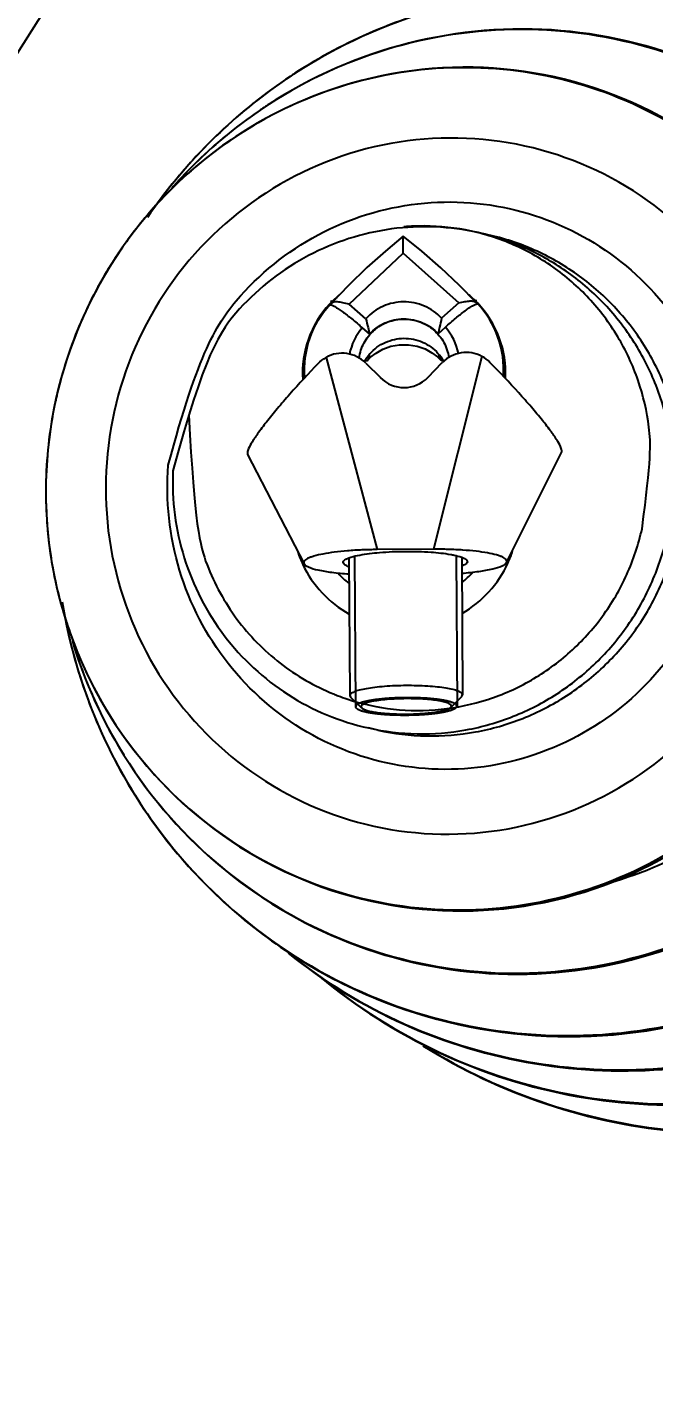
# Model space of a CAD drawing. Extents: x 4438 to 384502, y -178203 to -21188.
# Drawn here: x 381850.5 to 381881.8, y -176914.6 to -176846.3 of the extents above; entities that cross this region are included whole.
import ezdxf

# ---------------------------------------------------------------- set-up
doc = ezdxf.new("R2010")
doc.units = 0
doc.header["$LTSCALE"] = 8
doc.header["$MEASUREMENT"] = 0
doc.layers.get('0').update_dxf_attribs({"linetype": 'CONTINUOUS'})
doc.layers.get('DEFPOINTS').update_dxf_attribs({"linetype": 'CONTINUOUS'})
doc.layers.add('PL', color=5, linetype='CONTINUOUS')
doc.styles.add('DFT', font='simplex', dxfattribs={"width": 0.67, "bigfont": 'dft'})
doc.dimstyles.new('INTE$0', dxfattribs={"dimscale": 5, "dimtxt": 4, "dimasz": 3, "dimexe": 3, "dimexo": 0, "dimgap": 1, "dimtad": 1, "dimdec": 3, "dimdsep": 46, "dimtxsty": 'DFT', "dimcen": 0, "dimclrd": 3, "dimclre": 3, "dimclrt": 6, "dimadec": 0, "dimazin": 0, "dimtfac": 1, "dimtdec": 3, "dimtix": 1, "dimtmove": 1, "dimatfit": 0, "dimfxl": 1, "dimtolj": 1, "dimtzin": 0, "dimarcsym": 0})

# ---------------------------------------------------------------- blocks, each defined once
blk = doc.blocks.new('*D25')
at = {"color": 3, "lineweight": -2, "transparency": 16777216}
for p, q in [((381951.396, -176709.492), (381675.289, -176709.492)), ((381690.289, -176739.492), (381690.289, -177114.324)), ((381913.048, -177144.324), (381675.289, -177144.324))]:
    blk.add_line(p, q, dxfattribs=at)
at = {"color": 3, "transparency": 16777216}
for points in [[(381685.289, -176739.492), (381695.289, -176739.492), (381690.289, -176709.492)], [(381685.289, -177114.324), (381695.289, -177114.324), (381690.289, -177144.324)]]:
    blk.add_solid(points, dxfattribs=at)
at = {"layer": 'DEFPOINTS', "color": 0, "transparency": 16777216}
for p in [(381951.396, -176709.492), (381690.289, -177144.324), (381913.048, -177144.324)]:
    blk.add_point(p, dxfattribs=at)
at = {"color": 6, "transparency": 16777216, "insert": (381655.289, -176926.908), "char_height": 45, "attachment_point": 5, "rotation": 90, "style": 'DFT'}
blk.add_mtext('\\A1;895', dxfattribs=at)

msp = doc.modelspace()

# ---------------------------------------------------------------- linework, layer by layer
at = {"layer": 'PL', "color": 7, "ltscale": 0.5}
for p, q in [((381869.336, -176857.578), (381869.331, -176856.736)), ((381873.553, -176856.657), (381873.081, -176856.552)), ((381866.63, -176860.128), (381869.336, -176857.578)), ((381869.336, -176857.578), (381872.107, -176860.065)), ((381866.594, -176859.195), (381865.721, -176860.106)), ((381865.721, -176860.106), (381865.686, -176860.158)), ((381867.468, -176860.859), (381866.63, -176860.128)), ((381872.107, -176860.065), (381871.246, -176860.835)), ((381872.981, -176860.053), (381873.021, -176860.111)), ((381867.284, -176861.314), (381867.642, -176861.631)), ((381871.083, -176861.609), (381871.437, -176861.288)), ((381865.474, -176862.793), (381868.021, -176872.407)), ((381867.482, -176862.984), (381867.435, -176862.944)), ((381867.529, -176862.962), (381867.482, -176862.984)), ((381873.265, -176862.743), (381870.841, -176872.389)), ((381871.213, -176862.938), (381871.26, -176862.96)), ((381871.306, -176862.919), (381871.26, -176862.96)), ((381867.459, -176863.079), (381868.187, -176863.807)), ((381870.565, -176863.792), (381871.284, -176863.054)), ((381861.551, -176867.649), (381864.373, -176873.113)), ((381874.497, -176873.048), (381877.249, -176867.549)), ((381870.841, -176872.389), (381868.021, -176872.407)), ((381866.613, -176872.824), (381866.657, -176879.712)), ((381866.895, -176872.739), (381866.943, -176880.266)), ((381871.971, -176872.706), (381872.019, -176880.234)), ((381872.253, -176872.788), (381872.297, -176879.676)), ((381852.797, -176876.991), (381852.809, -176877.032)), ((381866.657, -176879.712), (381866.701, -176879.796)), ((381867.26, -176880.331), (381866.701, -176879.796)), ((381871.703, -176880.303), (381872.255, -176879.76)), ((381872.255, -176879.76), (381872.297, -176879.676)), ((381868.059, -176881.436), (381867.588, -176881.331))]:
    msp.add_line(p, q, dxfattribs=at)
for points in [[(381869.331, -176856.736), (381868.446, -176857.474), (381867.517, -176858.304), (381866.594, -176859.195)], [(381872.981, -176860.053), (381872.127, -176859.185), (381871.206, -176858.316), (381870.257, -176857.488), (381869.331, -176856.736)], [(381867.529, -176862.962), (381867.701, -176862.79), (381867.976, -176862.576), (381868.319, -176862.384), (381868.716, -176862.24), (381869.148, -176862.162), (381869.591, -176862.16), (381870.023, -176862.233), (381870.422, -176862.373), (381870.766, -176862.562), (381871.042, -176862.772), (381871.213, -176862.938)]]:
    msp.add_lwpolyline(points, dxfattribs=at)
for centre, radius, start, end in [((381969.987, -176922.761), 158.631, 126.28314, 217.56439), ((381969.987, -176922.761), 149.818, 126.18886, 242.37902), ((381970.087, -176922.89), 141.721, 125.11937, 175.36039), ((381878.025, -176870.342), 25.928, 122.91859, 124.39085), ((381878.151, -176870.517), 26.143, 124.40325, 134.11923), ((381875.468, -176869.937), 23.606, 124.39003, 134.11718), ((381875.354, -176869.779), 23.412, 122.91783, 124.37757), ((381872.572, -176869.288), 21.031, 120.69814, 131.87442), ((381872.458, -176869.111), 20.822, 119.91932, 120.67832), ((381878.214, -176870.576), 26.229, 134.12801, 138.63832), ((381878.316, -176870.666), 26.366, 138.63865, 145.27549), ((381875.52, -176869.985), 23.677, 134.12544, 138.32223), ((381872.623, -176869.338), 21.103, 131.88569, 136.51136), ((381875.579, -176870.039), 23.757, 138.32014, 138.62845), ((381872.715, -176869.426), 21.231, 136.51228, 143.78387), ((381870.341, -176867.446), 11.225, 93.66888, 95.00818), ((381870.341, -176867.447), 11.226, 91.33393, 93.66823), ((381870.416, -176868.573), 12.313, 75.25875, 77.4995), ((381872.768, -176869.46), 21.293, 143.79516, 150.80901), ((381872.786, -176869.47), 21.314, 150.80797, 155.66208), ((381869.375, -176863.579), 5.076, 137.15106, 183.64999), ((381869.379, -176863.583), 5.082, 136.44674, 137.15097), ((381869.315, -176863.451), 4.927, 137.05619, 137.78464), ((381869.414, -176871.101), 11.69, 108.09371, 108.57605), ((381869.376, -176863.581), 5.079, 129.8884, 136.44539), ((381869.326, -176863.462), 4.942, 132.06982, 137.05264), ((381869.373, -176863.581), 5.078, 44.35279, 50.51965), ((381869.422, -176863.461), 4.943, 44.67734, 48.05083), ((381869.431, -176871.101), 11.69, 72.17446, 72.62779), ((381869.432, -176863.451), 4.928, 43.74597, 44.67576), ((381869.433, -176863.45), 4.927, 42.93463, 43.74597), ((381869.371, -176863.583), 5.082, 43.5676, 44.35177), ((381869.375, -176863.579), 5.076, 357.07832, 43.56762), ((381872.912, -176869.52), 21.449, 155.67883, 166.88849), ((381869.314, -176863.103), 2.706, 138.61243, 170.08308), ((381869.43, -176863.102), 2.706, 10.64734, 42.11538), ((381869.347, -176864.079), 2.23, 138.86532, 151.66268), ((381869.408, -176864.079), 2.23, 29.06754, 41.86486), ((381872.73, -176869.473), 21.261, 167.50011, 168.12799), ((381872.729, -176869.473), 21.26, 166.90091, 167.4999), ((381872.915, -176869.507), 21.449, 168.14022, 179.32053), ((381872.782, -176869.499), 21.316, 179.33746, 184.41986), ((381872.756, -176869.501), 21.29, 184.41877, 191.20253), ((381869.552, -176870.793), 5.51, 335.47817, 342.16745), ((381869.289, -176870.794), 5.51, 198.56274, 205.25201), ((381869.356, -176870.754), 5.588, 205.32848, 240.81188), ((381869.484, -176870.753), 5.588, 299.9183, 335.4017), ((381872.698, -176869.509), 21.232, 191.21378, 199.02128), ((381869.381, -176870.553), 4.491, 222.5514, 231.92279), ((381869.457, -176870.553), 4.491, 308.80739, 318.17878), ((381878.298, -176870.752), 26.367, 189.72287, 196.78813), ((381872.565, -176869.554), 21.091, 199.02389, 203.10943), ((381875.472, -176870.188), 23.674, 196.80318, 200.87018), ((381878.155, -176870.794), 26.218, 196.78957, 200.86859), ((381875.403, -176870.211), 23.602, 200.87899, 211.7938), ((381870.072, -176869.229), 11.225, 247.85691, 249.19619), ((381870.073, -176869.228), 11.226, 249.19684, 251.53116), ((381878.079, -176870.819), 26.138, 200.87741, 211.76338), ((381875.21, -176870.321), 23.379, 211.81314, 212.07517), ((381877.866, -176870.941), 25.893, 211.78254, 212.07518), ((381970.087, -176922.89), 141.721, 175.36039, 214.6502)]:
    msp.add_arc(centre, radius, start, end, dxfattribs=at)
for centre, start_param, end_param in [((381866.277, -176864.32), -0.779568, 0.488239), ((381872.481, -176864.281), -0.488239, 0.779568), ((381869.368, -176862.565), 2.362024, 3.921161)]:
    msp.add_ellipse(centre, major_axis=(-0.011, 1.735), ratio=0.975113, start_param=start_param, end_param=end_param, dxfattribs=at)
for points, knots in [([(381910.46, -176877.837), (381910.982, -176875.483), (381911.434, -176870.626), (381910.275, -176863.425), (381907.357, -176856.755), (381902.864, -176851.054), (381897.084, -176846.692), (381890.39, -176843.956), (381883.225, -176843.024), (381878.436, -176843.648), (381876.13, -176844.257)], [0, 0, 0, 0, 0.125926, 0.251647, 0.377035, 0.502024, 0.626659, 0.751072, 0.875453, 1, 1, 1, 1]), ([(381910.326, -176877.808), (381910.847, -176875.458), (381911.299, -176870.61), (381910.147, -176863.426), (381907.245, -176856.771), (381902.773, -176851.082), (381897.021, -176846.726), (381890.359, -176843.989), (381883.225, -176843.048), (381878.454, -176843.661), (381876.156, -176844.262)], [0, 0, 0, 0, 0.126092, 0.251944, 0.377405, 0.502395, 0.626965, 0.751271, 0.875538, 1, 1, 1, 1]), ([(381903.009, -176876.185), (381903.656, -176873.266), (381903.956, -176867.165), (381901.331, -176858.441), (381895.939, -176851.123), (381888.399, -176846.092), (381879.604, -176843.947), (381870.596, -176844.95), (381862.451, -176848.96), (381858.221, -176853.337), (381856.541, -176855.799)], [0, 0, 0, 0, 0.125834, 0.25133, 0.376313, 0.500834, 0.625157, 0.749637, 0.874558, 1, 1, 1, 1]), ([(381902.875, -176876.156), (381903.428, -176873.659), (381903.81, -176868.479), (381902.136, -176860.907), (381898.36, -176854.156), (381892.802, -176848.817), (381885.94, -176845.352), (381878.366, -176844.066), (381870.743, -176845.064), (381866.061, -176847.2), (381863.934, -176848.577)], [0, 0, 0, 0, 0.126096, 0.251883, 0.377177, 0.501939, 0.626317, 0.750589, 0.875069, 1, 1, 1, 1]), ([(381906.735, -176877.011), (381907.232, -176874.769), (381907.667, -176870.144), (381906.585, -176863.284), (381903.839, -176856.918), (381899.6, -176851.456), (381894.135, -176847.249), (381887.792, -176844.568), (381880.981, -176843.586), (381876.413, -176844.107), (381874.207, -176844.65)], [0, 0, 0, 0, 0.125918, 0.251632, 0.377024, 0.502022, 0.626668, 0.751088, 0.875467, 1, 1, 1, 1]), ([(381906.6, -176876.982), (381907.096, -176874.745), (381907.531, -176870.132), (381906.458, -176863.29), (381903.731, -176856.941), (381899.518, -176851.493), (381894.086, -176847.292), (381887.778, -176844.608), (381881.003, -176843.611), (381876.454, -176844.117), (381874.257, -176844.65)], [0, 0, 0, 0, 0.12609, 0.251941, 0.377409, 0.50241, 0.626991, 0.751302, 0.875561, 1, 1, 1, 1]), ([(381897.927, -176875.059), (381898.484, -176872.546), (381898.784, -176867.305), (381896.708, -176859.753), (381892.33, -176853.278), (381886.106, -176848.588), (381878.703, -176846.191), (381870.918, -176846.349), (381863.599, -176849.034), (381859.541, -176852.324), (381857.837, -176854.238)], [0, 0, 0, 0, 0.125851, 0.251396, 0.376468, 0.501089, 0.625466, 0.749913, 0.874712, 1, 1, 1, 1]), ([(381897.793, -176875.029), (381898.293, -176872.774), (381898.638, -176868.097), (381897.126, -176861.26), (381893.716, -176855.165), (381888.698, -176850.343), (381882.502, -176847.215), (381875.663, -176846.053), (381868.78, -176846.955), (381864.552, -176848.883), (381862.631, -176850.126)], [0, 0, 0, 0, 0.126096, 0.251883, 0.377177, 0.501939, 0.626317, 0.750589, 0.875069, 1, 1, 1, 1]), ([(381892.657, -176873.89), (381893.251, -176871.212), (381893.396, -176865.574), (381890.404, -176857.723), (381884.652, -176851.621), (381877.004, -176848.228), (381868.639, -176848.071), (381860.847, -176851.171), (381854.818, -176857.021), (381852.566, -176862.193), (381851.973, -176864.871)], [0, 0, 0, 0, 0.125688, 0.250971, 0.375687, 0.5, 0.624313, 0.749029, 0.874312, 1, 1, 1, 1]), ([(381892.522, -176873.861), (381892.959, -176871.893), (381893.273, -176867.814), (381892.011, -176861.836), (381889.124, -176856.47), (381884.843, -176852.164), (381879.522, -176849.275), (381873.597, -176848.044), (381867.567, -176848.571), (381863.803, -176850.069), (381862.073, -176851.064)], [0, 0, 0, 0, 0.126103, 0.251905, 0.377233, 0.502037, 0.626446, 0.750716, 0.875152, 1, 1, 1, 1]), ([(381888.397, -176872.946), (381888.887, -176870.735), (381889.008, -176866.082), (381886.543, -176859.605), (381881.806, -176854.573), (381875.508, -176851.778), (381868.619, -176851.65), (381862.199, -176854.208), (381857.228, -176859.037), (381855.371, -176863.305), (381854.881, -176865.516)], [0, 0, 0, 0, 0.12586, 0.251216, 0.375861, 0.5, 0.624139, 0.748784, 0.87414, 1, 1, 1, 1]), ([(381857.587, -176868.183), (381859.08, -176862.589), (381860.944, -176859.498), (381865.207, -176856.221), (381870.361, -176854.739), (381875.683, -176855.275), (381880.428, -176857.752), (381883.929, -176861.822), (381885.71, -176866.904), (381885.585, -176870.517), (381885.203, -176872.238)], [0, 0, 0, 0, 0.125793, 0.250987, 0.375513, 0.499648, 0.623881, 0.748647, 0.874088, 1, 1, 1, 1]), ([(381873.081, -176856.552), (381871.669, -176856.239), (381868.704, -176856.114), (381864.478, -176857.474), (381860.957, -176860.2), (381859.357, -176862.721), (381857.818, -176868.476)], [0, 0, 0, 0, 0.248744, 0.498168, 0.748628, 1, 1, 1, 1]), ([(381881.267, -176871.365), (381881.733, -176867.901), (381881.698, -176866.28), (381881.148, -176863.916), (381880.127, -176861.72), (381878.677, -176859.787), (381876.863, -176858.203), (381874.762, -176857.036), (381872.467, -176856.338), (381870.872, -176856.206), (381870.08, -176856.224)], [0, 0, 0, 0, 0.125969, 0.251776, 0.3773, 0.502458, 0.627231, 0.751668, 0.875875, 1, 1, 1, 1]), ([(381882.541, -176871.648), (381882.716, -176870.858), (381882.917, -176869.242), (381882.759, -176866.81), (381882.147, -176864.455), (381881.102, -176862.263), (381879.664, -176860.316), (381877.884, -176858.683), (381875.828, -176857.426), (381874.32, -176856.868), (381873.549, -176856.665)], [0, 0, 0, 0, 0.125891, 0.251644, 0.377157, 0.502347, 0.627183, 0.751685, 0.875922, 1, 1, 1, 1]), ([(381883.012, -176871.752), (381883.192, -176870.943), (381883.394, -176869.286), (381883.214, -176866.793), (381882.558, -176864.386), (381881.45, -176862.158), (381879.932, -176860.194), (381878.063, -176858.57), (381875.916, -176857.348), (381874.35, -176856.833), (381873.553, -176856.657)], [0, 0, 0, 0, 0.125913, 0.251684, 0.377201, 0.502384, 0.627204, 0.751688, 0.875914, 1, 1, 1, 1]), ([(381864.416, -176863.797), (381864.363, -176863.143), (381864.529, -176861.795), (381865.223, -176860.629), (381865.666, -176860.14)], [0, 0, 0, 0, 0.499091, 1, 1, 1, 1]), ([(381865.686, -176860.158), (381865.719, -176860.163), (381865.799, -176860.192), (381865.932, -176860.262), (381866.099, -176860.368), (381866.383, -176860.567), (381866.785, -176860.882), (381867.111, -176861.161), (381867.284, -176861.314)], [0, 0, 0, 0, 0.050808, 0.126959, 0.227592, 0.350569, 0.651343, 1, 1, 1, 1]), ([(381866.63, -176860.128), (381866.522, -176860.105), (381866.325, -176860.061), (381866.03, -176860.008), (381865.797, -176860.024), (381865.721, -176860.106)], [0, 0, 0, 0, 0.358163, 0.640854, 1, 1, 1, 1]), ([(381871.246, -176860.835), (381871.009, -176860.577), (381870.415, -176860.157), (381869.351, -176859.943), (381868.291, -176860.17), (381867.703, -176860.598), (381867.468, -176860.859)], [0, 0, 0, 0, 0.249441, 0.5, 0.750559, 1, 1, 1, 1]), ([(381871.437, -176861.288), (381871.608, -176861.132), (381871.931, -176860.849), (381872.329, -176860.528), (381872.611, -176860.325), (381872.777, -176860.218), (381872.909, -176860.146), (381872.988, -176860.116), (381873.021, -176860.111)], [0, 0, 0, 0, 0.349189, 0.650231, 0.773187, 0.873677, 0.949562, 1, 1, 1, 1]), ([(381872.107, -176860.065), (381872.21, -176860.044), (381872.396, -176860.004), (381872.645, -176859.965), (381872.842, -176859.967), (381872.948, -176860.018), (381872.981, -176860.053)], [0, 0, 0, 0, 0.351742, 0.630747, 0.839603, 1, 1, 1, 1]), ([(381874.336, -176863.734), (381874.381, -176863.079), (381874.197, -176861.734), (381873.489, -176860.577), (381873.04, -176860.094)], [0, 0, 0, 0, 0.499091, 1, 1, 1, 1]), ([(381867.132, -176862.83), (381867.164, -176862.566), (381867.329, -176862.043), (381867.838, -176861.401), (381868.544, -176860.976), (381869.087, -176860.876), (381869.357, -176860.874)], [0, 0, 0, 0, 0.248314, 0.49772, 0.748429, 1, 1, 1, 1]), ([(381867.468, -176860.859), (381867.5, -176861.009), (381867.562, -176861.265), (381867.622, -176861.522), (381867.642, -176861.631)], [0, 0, 0, 0, 0.579834, 1, 1, 1, 1]), ([(381867.642, -176861.631), (381867.856, -176861.394), (381868.392, -176861.007), (381869.357, -176860.801), (381870.324, -176860.994), (381870.866, -176861.375), (381871.083, -176861.609)], [0, 0, 0, 0, 0.249439, 0.5, 0.750561, 1, 1, 1, 1]), ([(381869.357, -176860.874), (381869.627, -176860.872), (381870.172, -176860.966), (381870.883, -176861.381), (381871.401, -176862.017), (381871.572, -176862.538), (381871.608, -176862.802)], [0, 0, 0, 0, 0.251571, 0.50228, 0.751686, 1, 1, 1, 1]), ([(381871.246, -176860.835), (381871.216, -176860.985), (381871.157, -176861.242), (381871.101, -176861.5), (381871.083, -176861.609)], [0, 0, 0, 0, 0.579834, 1, 1, 1, 1]), ([(381867.668, -176862.613), (381867.877, -176862.374), (381868.403, -176861.981), (381869.045, -176861.842), (381869.364, -176861.84)], [0, 0, 0, 0, 0.498851, 1, 1, 1, 1]), ([(381869.364, -176861.84), (381869.682, -176861.838), (381870.325, -176861.969), (381870.857, -176862.355), (381871.069, -176862.591)], [0, 0, 0, 0, 0.501149, 1, 1, 1, 1]), ([(381867.635, -176862.667), (381867.623, -176862.727), (381867.603, -176862.81), (381867.565, -176862.908), (381867.542, -176862.947), (381867.529, -176862.962)], [0, 0, 0, 0, 0.575562, 0.812449, 1, 1, 1, 1]), ([(381871.103, -176862.645), (381871.115, -176862.704), (381871.136, -176862.788), (381871.176, -176862.885), (381871.199, -176862.924), (381871.213, -176862.938)], [0, 0, 0, 0, 0.575562, 0.812449, 1, 1, 1, 1]), ([(381865.08, -176863.097), (381864.597, -176863.601), (381863.906, -176864.348), (381863.052, -176865.334), (381862.513, -176865.993), (381862.076, -176866.57), (381861.762, -176867.04), (381861.588, -176867.362), (381861.535, -176867.552), (381861.539, -176867.625), (381861.551, -176867.649)], [0, 0, 0, 0, 0.359968, 0.524793, 0.672971, 0.799081, 0.897745, 0.964645, 0.98583, 1, 1, 1, 1]), ([(381877.249, -176867.549), (381877.261, -176867.525), (381877.265, -176867.452), (381877.209, -176867.262), (381877.031, -176866.942), (381876.711, -176866.477), (381876.267, -176865.906), (381875.719, -176865.254), (381874.853, -176864.278), (381874.152, -176863.54), (381873.663, -176863.042)], [0, 0, 0, 0, 0.01417, 0.035355, 0.102255, 0.200919, 0.327029, 0.475207, 0.640032, 1, 1, 1, 1]), ([(381851.973, -176864.871), (381851.379, -176867.549), (381851.234, -176873.187), (381854.226, -176881.038), (381859.978, -176887.141), (381867.625, -176890.533), (381875.99, -176890.691), (381883.782, -176887.591), (381889.812, -176881.74), (381892.063, -176876.569), (381892.657, -176873.89)], [0, 0, 0, 0, 0.125688, 0.250971, 0.375687, 0.5, 0.624313, 0.749029, 0.874312, 1, 1, 1, 1]), ([(381854.881, -176865.516), (381854.391, -176867.727), (381854.27, -176872.38), (381856.735, -176878.857), (381861.472, -176883.888), (381867.77, -176886.684), (381874.659, -176886.812), (381881.079, -176884.254), (381886.05, -176879.425), (381887.907, -176875.157), (381888.397, -176872.946)], [0, 0, 0, 0, 0.12586, 0.251216, 0.375861, 0.5, 0.624139, 0.748784, 0.87414, 1, 1, 1, 1]), ([(381858.612, -176865.686), (381858.907, -176871.168), (381859.392, -176873.211), (381860.902, -176875.96), (381863.085, -176878.197), (381864.891, -176879.24), (381865.842, -176879.626)], [0, 0, 0, 0, 0.251375, 0.501829, 0.751298, 1, 1, 1, 1]), ([(381885.203, -176872.238), (381884.822, -176873.96), (381883.408, -176877.287), (381879.646, -176881.14), (381874.752, -176883.349), (381869.404, -176883.588), (381864.354, -176881.824), (381860.31, -176878.302), (381857.832, -176873.529), (381857.45, -176869.939), (381857.587, -176868.183)], [0, 0, 0, 0, 0.125912, 0.251353, 0.376118, 0.500351, 0.624486, 0.749012, 0.874207, 1, 1, 1, 1]), ([(381857.818, -176868.476), (381857.757, -176869.937), (381858.14, -176872.898), (381860.179, -176876.859), (381863.435, -176879.878), (381866.175, -176881.018), (381867.588, -176881.331)], [0, 0, 0, 0, 0.251373, 0.501833, 0.751256, 1, 1, 1, 1]), ([(381866.517, -176879.876), (381867.269, -176880.127), (381868.832, -176880.471), (381871.23, -176880.48), (381873.581, -176879.984), (381875.782, -176879.004), (381877.737, -176877.584), (381879.36, -176875.787), (381880.581, -176873.69), (381881.093, -176872.151), (381881.267, -176871.365)], [0, 0, 0, 0, 0.124125, 0.248332, 0.372769, 0.497542, 0.6227, 0.748224, 0.874031, 1, 1, 1, 1]), ([(381867.588, -176881.331), (381868.385, -176881.508), (381870.022, -176881.703), (381872.484, -176881.504), (381874.864, -176880.822), (381877.07, -176879.683), (381879.016, -176878.132), (381880.628, -176876.227), (381881.845, -176874.045), (381882.361, -176872.457), (381882.541, -176871.648)], [0, 0, 0, 0, 0.124086, 0.248312, 0.372796, 0.497616, 0.622799, 0.748317, 0.874086, 1, 1, 1, 1]), ([(381868.059, -176881.436), (381868.857, -176881.613), (381870.493, -176881.808), (381872.956, -176881.608), (381875.336, -176880.926), (381877.541, -176879.787), (381879.487, -176878.236), (381881.1, -176876.332), (381882.316, -176874.149), (381882.833, -176872.562), (381883.012, -176871.752)], [0, 0, 0, 0, 0.124086, 0.248312, 0.372796, 0.497616, 0.622799, 0.748316, 0.874087, 1, 1, 1, 1]), ([(381868.021, -176872.407), (381867.769, -176872.409), (381867.277, -176872.421), (381866.565, -176872.463), (381865.915, -176872.529), (381865.355, -176872.615), (381864.956, -176872.705), (381864.702, -176872.788), (381864.561, -176872.848), (381864.455, -176872.909), (381864.385, -176872.973), (381864.351, -176873.046), (381864.363, -176873.093), (381864.373, -176873.113)], [0, 0, 0, 0, 0.195232, 0.382368, 0.553659, 0.702232, 0.822224, 0.870262, 0.909851, 0.941092, 0.964729, 0.98283, 1, 1, 1, 1]), ([(381867.159, -176872.679), (381867.484, -176872.617), (381868.241, -176872.529), (381869.431, -176872.48), (381870.622, -176872.513), (381871.38, -176872.592), (381871.706, -176872.65)], [0, 0, 0, 0, 0.217421, 0.5, 0.782579, 1, 1, 1, 1]), ([(381874.497, -176873.048), (381874.507, -176873.028), (381874.518, -176872.981), (381874.484, -176872.909), (381874.412, -176872.846), (381874.306, -176872.785), (381874.164, -176872.727), (381873.909, -176872.648), (381873.509, -176872.563), (381872.948, -176872.485), (381872.297, -176872.427), (381871.585, -176872.393), (381871.092, -176872.388), (381870.841, -176872.389)], [0, 0, 0, 0, 0.01717, 0.035271, 0.058908, 0.090149, 0.129738, 0.177776, 0.297768, 0.446341, 0.617632, 0.804768, 1, 1, 1, 1]), ([(381864.373, -176873.113), (381864.391, -176873.146), (381864.461, -176873.212), (381864.691, -176873.331), (381865.133, -176873.449), (381865.809, -176873.558), (381866.328, -176873.605), (381866.614, -176873.623)], [0, 0, 0, 0, 0.048875, 0.119281, 0.331415, 0.631345, 1, 1, 1, 1]), ([(381866.343, -176873.089), (381866.334, -176873.069), (381866.327, -176873.016), (381866.382, -176872.943), (381866.479, -176872.879), (381866.562, -176872.843), (381866.611, -176872.824)], [0, 0, 0, 0, 0.16131, 0.349862, 0.620976, 1, 1, 1, 1]), ([(381866.613, -176873.264), (381866.55, -176873.241), (381866.451, -176873.199), (381866.362, -176873.127), (381866.343, -176873.089)], [0, 0, 0, 0, 0.616213, 1, 1, 1, 1]), ([(381866.611, -176872.824), (381866.646, -176872.81), (381866.825, -176872.749), (381867.011, -176872.707), (381867.159, -176872.679)], [0, 0, 0, 0, 0.199616, 1, 1, 1, 1]), ([(381871.706, -176872.65), (381871.762, -176872.66), (381871.948, -176872.696), (381872.133, -176872.742), (381872.256, -176872.788)], [0, 0, 0, 0, 0.303775, 1, 1, 1, 1]), ([(381872.256, -176872.788), (381872.306, -176872.806), (381872.389, -176872.841), (381872.487, -176872.904), (381872.542, -176872.976), (381872.536, -176873.03), (381872.527, -176873.05)], [0, 0, 0, 0, 0.379029, 0.650144, 0.838695, 1, 1, 1, 1]), ([(381872.527, -176873.05), (381872.509, -176873.088), (381872.42, -176873.161), (381872.322, -176873.204), (381872.259, -176873.228)], [0, 0, 0, 0, 0.383792, 1, 1, 1, 1]), ([(381872.263, -176873.587), (381872.549, -176873.565), (381873.067, -176873.512), (381873.742, -176873.394), (381874.183, -176873.27), (381874.41, -176873.149), (381874.48, -176873.082), (381874.497, -176873.048)], [0, 0, 0, 0, 0.368655, 0.668585, 0.880719, 0.951125, 1, 1, 1, 1]), ([(381853.166, -176877.832), (381854.022, -176879.838), (381856.376, -176883.602), (381861.463, -176887.847), (381867.614, -176890.288), (381874.219, -176890.673), (381880.626, -176888.969), (381886.209, -176885.347), (381890.42, -176880.171), (381892.047, -176876.006), (381892.522, -176873.861)], [0, 0, 0, 0, 0.12518, 0.249812, 0.374103, 0.498395, 0.623028, 0.748208, 0.87393, 1, 1, 1, 1]), ([(381879.611, -176889.078), (381883.017, -176888.122), (381889.436, -176884.236), (381892.896, -176877.592), (381893.667, -176874.114)], [0, 0, 0, 0, 0.498314, 1, 1, 1, 1]), ([(381852.279, -176875.023), (381852.761, -176877.964), (381854.745, -176883.719), (381860.431, -176890.796), (381868.172, -176895.511), (381877.05, -176897.285), (381886.009, -176895.912), (381893.99, -176891.558), (381900.056, -176884.761), (381902.362, -176879.105), (381903.009, -176876.185)], [0, 0, 0, 0, 0.125442, 0.250362, 0.374842, 0.499165, 0.623687, 0.748669, 0.874166, 1, 1, 1, 1]), ([(381852.795, -176876.99), (381853.531, -176879.445), (381855.819, -176884.14), (381861.318, -176889.666), (381868.306, -176893.098), (381876.028, -176894.053), (381883.651, -176892.433), (381890.354, -176888.415), (381895.427, -176882.448), (381897.37, -176877.572), (381897.927, -176875.059)], [0, 0, 0, 0, 0.125287, 0.250086, 0.374533, 0.498911, 0.623531, 0.748604, 0.874149, 1, 1, 1, 1]), ([(381855.4, -176882.736), (381856.615, -176884.675), (381859.631, -176888.21), (381865.488, -176891.937), (381872.178, -176893.775), (381879.116, -176893.559), (381885.702, -176891.31), (381891.369, -176887.226), (381895.629, -176881.669), (381897.293, -176877.284), (381897.793, -176875.029)], [0, 0, 0, 0, 0.124931, 0.249411, 0.373683, 0.498061, 0.622823, 0.748117, 0.873904, 1, 1, 1, 1]), ([(381855.926, -176884.691), (381857.271, -176886.838), (381860.612, -176890.753), (381867.098, -176894.88), (381874.507, -176896.916), (381882.191, -176896.677), (381889.485, -176894.187), (381895.76, -176889.664), (381900.478, -176883.509), (381902.321, -176878.653), (381902.875, -176876.156)], [0, 0, 0, 0, 0.124931, 0.249411, 0.373683, 0.498061, 0.622823, 0.748117, 0.873904, 1, 1, 1, 1]), ([(381863.574, -176892.591), (381865.343, -176894.015), (381869.263, -176896.42), (381875.851, -176898.408), (381882.734, -176898.661), (381889.466, -176897.158), (381895.617, -176894), (381900.796, -176889.39), (381904.677, -176883.63), (381906.238, -176879.254), (381906.735, -176877.011)], [0, 0, 0, 0, 0.124533, 0.248912, 0.373332, 0.497978, 0.622976, 0.748368, 0.874082, 1, 1, 1, 1]), ([(381863.62, -176892.613), (381865.387, -176894.025), (381869.295, -176896.406), (381875.857, -176898.367), (381882.709, -176898.601), (381889.408, -176897.09), (381895.529, -176893.932), (381900.685, -176889.331), (381904.549, -176883.583), (381906.104, -176879.218), (381906.6, -176876.982)], [0, 0, 0, 0, 0.124439, 0.248698, 0.373009, 0.49759, 0.622591, 0.748059, 0.87391, 1, 1, 1, 1]), ([(381865.15, -176893.759), (381866.983, -176895.285), (381871.058, -176897.877), (381877.946, -176900.062), (381885.17, -176900.412), (381892.253, -176898.902), (381898.736, -176895.634), (381904.201, -176890.822), (381908.294, -176884.786), (381909.938, -176880.192), (381910.46, -176877.837)], [0, 0, 0, 0, 0.124548, 0.248928, 0.373341, 0.497976, 0.622965, 0.748353, 0.874074, 1, 1, 1, 1]), ([(381865.178, -176893.767), (381867.007, -176895.284), (381871.071, -176897.856), (381877.935, -176900.019), (381885.13, -176900.354), (381892.184, -176898.838), (381898.642, -176895.572), (381904.085, -176890.767), (381908.166, -176884.742), (381909.805, -176880.157), (381910.326, -176877.808)], [0, 0, 0, 0, 0.124462, 0.248729, 0.373035, 0.497605, 0.622595, 0.748056, 0.873908, 1, 1, 1, 1]), ([(381870.318, -176897.223), (381874.175, -176899.656), (381883.236, -176902.686), (381897.289, -176900.33), (381908.722, -176891.759), (381912.916, -176883.108), (381913.915, -176878.603)], [0, 0, 0, 0, 0.248713, 0.497825, 0.748318, 1, 1, 1, 1]), ([(381870.395, -176897.251), (381874.242, -176899.655), (381883.268, -176902.634), (381897.246, -176900.245), (381908.613, -176891.686), (381912.784, -176883.064), (381913.78, -176878.573)], [0, 0, 0, 0, 0.248485, 0.497449, 0.748032, 1, 1, 1, 1]), ([(381869.474, -176879.211), (381869.114, -176879.213), (381868.591, -176879.233), (381867.927, -176879.297), (381867.504, -176879.357), (381867.157, -176879.429), (381866.922, -176879.5), (381866.783, -176879.566), (381866.702, -176879.618), (381866.657, -176879.676), (381866.657, -176879.712)], [0, 0, 0, 0, 0.368991, 0.536295, 0.683761, 0.806188, 0.8997, 0.935021, 0.962858, 1, 1, 1, 1]), ([(381872.297, -176879.676), (381872.297, -176879.64), (381872.251, -176879.582), (381872.17, -176879.532), (381872.03, -176879.467), (381871.794, -176879.4), (381871.446, -176879.332), (381871.023, -176879.277), (381870.358, -176879.222), (381869.834, -176879.209), (381869.474, -176879.211)], [0, 0, 0, 0, 0.037142, 0.064979, 0.1003, 0.193813, 0.316239, 0.463705, 0.631009, 1, 1, 1, 1]), ([(381869.478, -176879.815), (381869.412, -176879.817), (381869.313, -176879.819), (381869.181, -176879.822), (381869.099, -176879.824), (381869.033, -176879.826), (381868.992, -176879.827), (381868.963, -176879.828), (381868.946, -176879.828), (381868.93, -176879.829), (381868.91, -176879.83), (381868.862, -176879.833), (381868.79, -176879.838), (381868.694, -176879.844), (381868.614, -176879.849), (381868.55, -176879.853), (381868.51, -176879.855), (381868.478, -176879.857), (381868.458, -176879.859), (381868.444, -176879.86), (381868.436, -176879.86), (381868.429, -176879.861), (381868.42, -176879.862), (381868.399, -176879.864), (381868.366, -176879.868), (381868.323, -176879.872), (381868.28, -176879.877), (381868.237, -176879.881), (381868.194, -176879.886), (381868.151, -176879.89), (381868.109, -176879.895), (381868.073, -176879.899), (381868.044, -176879.902), (381868.023, -176879.904), (381868.005, -176879.906), (381867.992, -176879.907), (381867.985, -176879.908), (381867.979, -176879.909), (381867.975, -176879.909), (381867.969, -176879.91), (381867.958, -176879.912), (381867.942, -176879.915), (381867.924, -176879.918), (381867.899, -176879.922), (381867.868, -176879.927), (381867.83, -176879.933), (381867.793, -176879.939), (381867.755, -176879.945), (381867.718, -176879.951), (381867.681, -176879.957), (381867.65, -176879.962), (381867.625, -176879.966), (381867.609, -176879.969), (381867.597, -176879.971), (381867.589, -176879.972), (381867.582, -176879.973), (381867.579, -176879.974), (381867.575, -176879.975), (381867.568, -176879.977), (381867.557, -176879.979), (381867.542, -176879.983), (381867.527, -176879.987), (381867.508, -176879.991), (381867.474, -176880), (381867.425, -176880.012), (381867.376, -176880.024), (381867.342, -176880.032), (381867.322, -176880.037), (381867.307, -176880.041), (381867.293, -176880.044), (381867.282, -176880.047), (381867.274, -176880.049), (381867.271, -176880.05), (381867.269, -176880.05), (381867.267, -176880.051), (381867.264, -176880.052), (381867.26, -176880.054), (381867.253, -176880.057), (381867.245, -176880.06), (381867.232, -176880.065), (381867.215, -176880.072), (381867.195, -176880.08), (381867.169, -176880.091), (381867.122, -176880.11), (381867.082, -176880.126), (381867.056, -176880.136)], [0, 0, 0, 0, 0.0625, 0.09375, 0.125, 0.140625, 0.15625, 0.164062, 0.167969, 0.171875, 0.179688, 0.1875, 0.21875, 0.25, 0.28125, 0.296875, 0.3125, 0.320312, 0.328125, 0.332031, 0.333984, 0.335938, 0.339844, 0.34375, 0.359375, 0.375, 0.390625, 0.40625, 0.421875, 0.4375, 0.453125, 0.46875, 0.476562, 0.484375, 0.492188, 0.496094, 0.498047, 0.5, 0.501953, 0.503906, 0.507812, 0.515625, 0.523438, 0.53125, 0.546875, 0.5625, 0.578125, 0.59375, 0.609375, 0.625, 0.640625, 0.648438, 0.65625, 0.660156, 0.664062, 0.666016, 0.667969, 0.669922, 0.671875, 0.679688, 0.6875, 0.695312, 0.703125, 0.71875, 0.75, 0.78125, 0.796875, 0.804688, 0.8125, 0.820312, 0.828125, 0.830078, 0.832031, 0.833008, 0.833984, 0.835938, 0.839844, 0.84375, 0.851562, 0.859375, 0.875, 0.890625, 0.90625, 0.9375, 1, 1, 1, 1]), ([(381869.478, -176879.863), (381869.316, -176879.864), (381868.997, -176879.872), (381868.539, -176879.901), (381868.126, -176879.946), (381867.775, -176880.003), (381867.505, -176880.07), (381867.335, -176880.136), (381867.252, -176880.198), (381867.222, -176880.244), (381867.226, -176880.294), (381867.247, -176880.319), (381867.26, -176880.331)], [0, 0, 0, 0, 0.201885, 0.39447, 0.568991, 0.717615, 0.834052, 0.914443, 0.941418, 0.961401, 0.978849, 1, 1, 1, 1]), ([(381871.904, -176880.106), (381871.878, -176880.095), (381871.839, -176880.08), (381871.793, -176880.062), (381871.766, -176880.052), (381871.747, -176880.044), (381871.73, -176880.038), (381871.717, -176880.032), (381871.709, -176880.029), (381871.702, -176880.027), (381871.698, -176880.025), (381871.696, -176880.024), (381871.694, -176880.023), (381871.691, -176880.023), (381871.688, -176880.022), (381871.681, -176880.02), (381871.67, -176880.018), (381871.655, -176880.014), (381871.641, -176880.011), (381871.621, -176880.006), (381871.587, -176879.998), (381871.538, -176879.987), (381871.489, -176879.975), (381871.45, -176879.966), (381871.426, -176879.96), (381871.406, -176879.956), (381871.395, -176879.953), (381871.388, -176879.951), (381871.384, -176879.951), (381871.38, -176879.95), (381871.374, -176879.949), (381871.367, -176879.948), (381871.354, -176879.946), (381871.339, -176879.944), (381871.315, -176879.94), (381871.284, -176879.935), (381871.247, -176879.93), (381871.211, -176879.924), (381871.174, -176879.919), (381871.137, -176879.913), (381871.101, -176879.908), (381871.07, -176879.903), (381871.046, -176879.899), (381871.027, -176879.897), (381871.012, -176879.894), (381871.001, -176879.893), (381870.995, -176879.892), (381870.991, -176879.891), (381870.985, -176879.891), (381870.978, -176879.89), (381870.965, -176879.889), (381870.947, -176879.887), (381870.925, -176879.885), (381870.896, -176879.882), (381870.86, -176879.879), (381870.816, -176879.875), (381870.773, -176879.87), (381870.729, -176879.866), (381870.685, -176879.862), (381870.642, -176879.858), (381870.598, -176879.854), (381870.565, -176879.851), (381870.544, -176879.849), (381870.534, -176879.848), (381870.527, -176879.847), (381870.519, -176879.847), (381870.505, -176879.846), (381870.485, -176879.845), (381870.453, -176879.844), (381870.413, -176879.842), (381870.349, -176879.838), (381870.269, -176879.834), (381870.173, -176879.829), (381870.101, -176879.826), (381870.053, -176879.823), (381870.033, -176879.823), (381870.017, -176879.822), (381870.001, -176879.821), (381869.971, -176879.821), (381869.929, -176879.82), (381869.863, -176879.82), (381869.779, -176879.819), (381869.645, -176879.817), (381869.545, -176879.816), (381869.478, -176879.815)], [0, 0, 0, 0, 0.0625, 0.09375, 0.109375, 0.125, 0.140625, 0.148438, 0.15625, 0.160156, 0.164062, 0.166016, 0.166992, 0.167969, 0.169922, 0.171875, 0.179688, 0.1875, 0.195312, 0.203125, 0.21875, 0.25, 0.28125, 0.296875, 0.3125, 0.320312, 0.328125, 0.330078, 0.332031, 0.333984, 0.335938, 0.339844, 0.34375, 0.351562, 0.359375, 0.375, 0.390625, 0.40625, 0.421875, 0.4375, 0.453125, 0.46875, 0.476562, 0.484375, 0.492188, 0.496094, 0.498047, 0.5, 0.501953, 0.503906, 0.507812, 0.515625, 0.523438, 0.53125, 0.546875, 0.5625, 0.578125, 0.59375, 0.609375, 0.625, 0.640625, 0.65625, 0.660156, 0.664062, 0.666016, 0.667969, 0.671875, 0.679688, 0.6875, 0.703125, 0.71875, 0.75, 0.78125, 0.8125, 0.820312, 0.828125, 0.832031, 0.835938, 0.84375, 0.859375, 0.875, 0.90625, 0.9375, 1, 1, 1, 1]), ([(381871.703, -176880.303), (381871.715, -176880.291), (381871.736, -176880.266), (381871.739, -176880.215), (381871.708, -176880.17), (381871.625, -176880.109), (381871.454, -176880.045), (381871.183, -176879.981), (381870.832, -176879.928), (381870.418, -176879.889), (381869.959, -176879.866), (381869.641, -176879.862), (381869.478, -176879.863)], [0, 0, 0, 0, 0.021151, 0.038599, 0.058582, 0.085557, 0.165948, 0.282386, 0.431009, 0.60553, 0.798116, 1, 1, 1, 1]), ([(381866.97, -176880.202), (381866.968, -176880.21), (381866.965, -176880.222), (381866.962, -176880.237), (381866.959, -176880.249), (381866.956, -176880.26), (381866.954, -176880.27), (381866.953, -176880.277), (381866.951, -176880.282), (381866.951, -176880.286), (381866.95, -176880.289), (381866.949, -176880.291), (381866.949, -176880.293), (381866.949, -176880.294), (381866.948, -176880.295), (381866.949, -176880.295), (381866.95, -176880.296), (381866.952, -176880.298), (381866.955, -176880.3), (381866.958, -176880.303), (381866.962, -176880.307), (381866.967, -176880.312), (381866.975, -176880.32), (381866.984, -176880.329), (381866.996, -176880.341), (381867.008, -176880.352), (381867.018, -176880.362), (381867.026, -176880.369), (381867.031, -176880.374), (381867.035, -176880.378), (381867.038, -176880.381), (381867.041, -176880.383), (381867.043, -176880.385), (381867.044, -176880.386), (381867.044, -176880.387), (381867.046, -176880.387), (381867.048, -176880.388), (381867.052, -176880.39), (381867.057, -176880.392), (381867.064, -176880.394), (381867.072, -176880.398), (381867.083, -176880.402), (381867.1, -176880.409), (381867.121, -176880.418), (381867.147, -176880.429), (381867.173, -176880.439), (381867.194, -176880.448), (381867.211, -176880.455), (381867.222, -176880.459), (381867.23, -176880.463), (381867.237, -176880.465), (381867.242, -176880.468), (381867.246, -176880.469), (381867.248, -176880.47), (381867.249, -176880.471), (381867.252, -176880.471), (381867.255, -176880.472), (381867.261, -176880.473), (381867.269, -176880.475), (381867.279, -176880.478), (381867.292, -176880.481), (381867.308, -176880.485), (381867.334, -176880.491), (381867.367, -176880.499), (381867.405, -176880.508), (381867.444, -176880.518), (381867.477, -176880.526), (381867.503, -176880.532), (381867.519, -176880.536), (381867.532, -176880.539), (381867.542, -176880.541), (381867.55, -176880.543), (381867.556, -176880.545), (381867.559, -176880.545), (381867.561, -176880.546), (381867.565, -176880.547), (381867.569, -176880.547), (381867.576, -176880.548), (381867.586, -176880.55), (381867.598, -176880.552), (381867.615, -176880.554), (381867.635, -176880.557), (381867.668, -176880.562), (381867.709, -176880.569), (381867.759, -176880.576), (381867.808, -176880.584), (381867.849, -176880.59), (381867.882, -176880.595), (381867.902, -176880.598), (381867.919, -176880.601), (381867.931, -176880.603), (381867.941, -176880.604), (381867.948, -176880.606), (381867.953, -176880.606), (381867.955, -176880.607), (381867.959, -176880.607), (381867.964, -176880.607), (381867.973, -176880.608), (381867.985, -176880.609), (381868, -176880.611), (381868.019, -176880.613), (381868.044, -176880.615), (381868.083, -176880.619), (381868.132, -176880.624), (381868.191, -176880.629), (381868.25, -176880.635), (381868.299, -176880.64), (381868.338, -176880.643), (381868.368, -176880.646), (381868.392, -176880.648), (381868.41, -176880.65), (381868.42, -176880.651), (381868.427, -176880.652), (381868.435, -176880.652), (381868.445, -176880.653), (381868.464, -176880.654), (381868.491, -176880.655), (381868.523, -176880.657), (381868.565, -176880.659), (381868.619, -176880.661), (381868.683, -176880.665), (381868.747, -176880.668), (381868.8, -176880.671), (381868.843, -176880.673), (381868.875, -176880.675), (381868.901, -176880.676), (381868.92, -176880.677), (381868.931, -176880.677), (381868.938, -176880.678), (381868.947, -176880.678), (381868.958, -176880.678), (381868.978, -176880.678), (381869.007, -176880.679), (381869.041, -176880.679), (381869.086, -176880.68), (381869.143, -176880.68), (381869.234, -176880.681), (381869.347, -176880.683), (381869.438, -176880.684), (381869.484, -176880.684)], [0, 0, 0, 0, 0.03125, 0.046875, 0.0625, 0.078125, 0.09375, 0.101562, 0.109375, 0.113281, 0.117188, 0.121094, 0.123047, 0.124023, 0.125, 0.125977, 0.126953, 0.128906, 0.132812, 0.136719, 0.140625, 0.148438, 0.15625, 0.171875, 0.1875, 0.203125, 0.21875, 0.226562, 0.234375, 0.238281, 0.242188, 0.246094, 0.248047, 0.249023, 0.25, 0.250977, 0.251953, 0.253906, 0.257812, 0.261719, 0.265625, 0.273438, 0.28125, 0.296875, 0.3125, 0.328125, 0.34375, 0.351562, 0.359375, 0.363281, 0.367188, 0.371094, 0.373047, 0.374023, 0.375, 0.375977, 0.376953, 0.378906, 0.382812, 0.386719, 0.390625, 0.398438, 0.40625, 0.421875, 0.4375, 0.453125, 0.46875, 0.476562, 0.484375, 0.488281, 0.492188, 0.496094, 0.498047, 0.499023, 0.5, 0.500977, 0.501953, 0.503906, 0.507812, 0.511719, 0.515625, 0.523438, 0.53125, 0.546875, 0.5625, 0.578125, 0.59375, 0.601562, 0.609375, 0.613281, 0.617188, 0.621094, 0.623047, 0.624023, 0.625, 0.625977, 0.626953, 0.628906, 0.632812, 0.636719, 0.640625, 0.648438, 0.65625, 0.671875, 0.6875, 0.703125, 0.71875, 0.726562, 0.734375, 0.742188, 0.746094, 0.748047, 0.75, 0.751953, 0.753906, 0.757812, 0.765625, 0.773438, 0.78125, 0.796875, 0.8125, 0.828125, 0.84375, 0.851562, 0.859375, 0.867188, 0.871094, 0.873047, 0.875, 0.876953, 0.878906, 0.882812, 0.890625, 0.898438, 0.90625, 0.921875, 0.9375, 0.96875, 1, 1, 1, 1]), ([(381867.056, -176880.136), (381867.052, -176880.139), (381867.045, -176880.143), (381867.036, -176880.148), (381867.03, -176880.152), (381867.024, -176880.156), (381867.018, -176880.16), (381867.013, -176880.164), (381867.009, -176880.167), (381867.005, -176880.169), (381867.003, -176880.171), (381867, -176880.174), (381866.996, -176880.177), (381866.991, -176880.181), (381866.987, -176880.185), (381866.983, -176880.189), (381866.977, -176880.195), (381866.973, -176880.199), (381866.97, -176880.202)], [0, 0, 0, 0, 0.125, 0.1875, 0.25, 0.3125, 0.375, 0.4375, 0.46875, 0.5, 0.53125, 0.5625, 0.625, 0.6875, 0.75, 0.8125, 0.875, 1, 1, 1, 1]), ([(381867.26, -176880.331), (381867.289, -176880.359), (381867.378, -176880.407), (381867.545, -176880.464), (381867.77, -176880.515), (381868.164, -176880.578), (381868.741, -176880.627), (381869.226, -176880.638), (381869.483, -176880.636)], [0, 0, 0, 0, 0.053327, 0.131475, 0.233959, 0.358462, 0.659355, 1, 1, 1, 1]), ([(381869.483, -176880.636), (381869.741, -176880.635), (381870.225, -176880.617), (381870.802, -176880.561), (381871.195, -176880.493), (381871.419, -176880.439), (381871.586, -176880.381), (381871.674, -176880.331), (381871.703, -176880.303)], [0, 0, 0, 0, 0.340645, 0.641538, 0.766041, 0.868525, 0.946673, 1, 1, 1, 1]), ([(381869.484, -176880.684), (381869.528, -176880.683), (381869.618, -176880.681), (381869.729, -176880.678), (381869.819, -176880.676), (381869.886, -176880.675), (381869.942, -176880.673), (381869.981, -176880.672), (381870.003, -176880.672), (381870.02, -176880.671), (381870.036, -176880.67), (381870.058, -176880.669), (381870.096, -176880.666), (381870.172, -176880.662), (381870.258, -176880.656), (381870.345, -176880.651), (381870.399, -176880.647), (381870.442, -176880.644), (381870.475, -176880.642), (381870.502, -176880.641), (381870.521, -176880.639), (381870.532, -176880.639), (381870.54, -176880.638), (381870.547, -176880.637), (381870.557, -176880.636), (381870.574, -176880.635), (381870.598, -176880.632), (381870.627, -176880.629), (381870.665, -176880.625), (381870.714, -176880.619), (381870.772, -176880.613), (381870.83, -176880.607), (381870.878, -176880.602), (381870.916, -176880.598), (381870.945, -176880.594), (381870.97, -176880.592), (381870.987, -176880.59), (381870.996, -176880.589), (381871.004, -176880.588), (381871.01, -176880.587), (381871.018, -176880.586), (381871.033, -176880.583), (381871.053, -176880.58), (381871.079, -176880.576), (381871.112, -176880.57), (381871.154, -176880.563), (381871.204, -176880.555), (381871.254, -176880.547), (381871.295, -176880.54), (381871.329, -176880.534), (381871.35, -176880.531), (381871.366, -176880.528), (381871.379, -176880.526), (381871.389, -176880.524), (381871.397, -176880.523), (381871.401, -176880.522), (381871.404, -176880.522), (381871.406, -176880.521), (381871.41, -176880.52), (381871.415, -176880.519), (381871.423, -176880.517), (381871.433, -176880.514), (381871.445, -176880.511), (381871.461, -176880.507), (381871.487, -176880.5), (381871.519, -176880.492), (381871.557, -176880.483), (381871.596, -176880.473), (381871.627, -176880.465), (381871.653, -176880.458), (381871.669, -176880.454), (381871.682, -176880.451), (381871.691, -176880.449), (381871.699, -176880.446), (381871.705, -176880.445), (381871.708, -176880.444), (381871.711, -176880.444), (381871.712, -176880.443), (381871.714, -176880.442), (381871.718, -176880.44), (381871.724, -176880.438), (381871.73, -176880.435), (381871.739, -176880.432), (381871.75, -176880.427), (381871.767, -176880.42), (381871.789, -176880.411), (381871.815, -176880.4), (381871.841, -176880.389), (381871.862, -176880.379), (381871.88, -176880.372), (381871.891, -176880.367), (381871.899, -176880.364), (381871.906, -176880.361), (381871.911, -176880.359), (381871.915, -176880.357), (381871.917, -176880.356), (381871.919, -176880.356), (381871.92, -176880.355), (381871.921, -176880.354), (381871.922, -176880.352), (381871.925, -176880.35), (381871.928, -176880.347), (381871.932, -176880.343), (381871.937, -176880.338), (381871.944, -176880.331), (381871.954, -176880.321), (381871.966, -176880.31), (381871.978, -176880.298), (381871.987, -176880.289), (381871.995, -176880.281), (381872, -176880.276), (381872.004, -176880.273), (381872.007, -176880.27), (381872.009, -176880.267), (381872.011, -176880.266), (381872.012, -176880.265), (381872.013, -176880.264), (381872.013, -176880.263), (381872.013, -176880.262), (381872.012, -176880.261), (381872.012, -176880.258), (381872.011, -176880.255), (381872.01, -176880.251), (381872.009, -176880.246), (381872.007, -176880.239), (381872.005, -176880.229), (381872.002, -176880.217), (381871.999, -176880.205), (381871.996, -176880.19), (381871.993, -176880.178), (381871.991, -176880.17)], [0, 0, 0, 0, 0.03125, 0.0625, 0.078125, 0.09375, 0.109375, 0.117188, 0.121094, 0.125, 0.128906, 0.132812, 0.140625, 0.15625, 0.1875, 0.203125, 0.21875, 0.226562, 0.234375, 0.242188, 0.246094, 0.248047, 0.25, 0.251953, 0.253906, 0.257812, 0.265625, 0.273438, 0.28125, 0.296875, 0.3125, 0.328125, 0.34375, 0.351562, 0.359375, 0.367188, 0.371094, 0.373047, 0.375, 0.376953, 0.378906, 0.382812, 0.390625, 0.398438, 0.40625, 0.421875, 0.4375, 0.453125, 0.46875, 0.476562, 0.484375, 0.488281, 0.492188, 0.496094, 0.498047, 0.499023, 0.5, 0.500977, 0.501953, 0.503906, 0.507812, 0.511719, 0.515625, 0.523438, 0.53125, 0.546875, 0.5625, 0.578125, 0.59375, 0.601562, 0.609375, 0.613281, 0.617188, 0.621094, 0.623047, 0.624023, 0.625, 0.625977, 0.626953, 0.628906, 0.632812, 0.636719, 0.640625, 0.648438, 0.65625, 0.671875, 0.6875, 0.703125, 0.71875, 0.726562, 0.734375, 0.738281, 0.742188, 0.746094, 0.748047, 0.749023, 0.75, 0.750977, 0.751953, 0.753906, 0.757812, 0.761719, 0.765625, 0.773438, 0.78125, 0.796875, 0.8125, 0.828125, 0.84375, 0.851562, 0.859375, 0.863281, 0.867188, 0.871094, 0.873047, 0.874023, 0.875, 0.875977, 0.876953, 0.878906, 0.882812, 0.886719, 0.890625, 0.898438, 0.90625, 0.921875, 0.9375, 0.953125, 0.96875, 1, 1, 1, 1]), ([(381871.991, -176880.17), (381871.989, -176880.168), (381871.985, -176880.164), (381871.98, -176880.159), (381871.976, -176880.155), (381871.972, -176880.151), (381871.969, -176880.149), (381871.965, -176880.146), (381871.961, -176880.142), (381871.955, -176880.138), (381871.95, -176880.134), (381871.944, -176880.13), (381871.939, -176880.126), (381871.933, -176880.122), (381871.928, -176880.119), (381871.924, -176880.117), (381871.918, -176880.114), (381871.912, -176880.11), (381871.907, -176880.107), (381871.904, -176880.106)], [0, 0, 0, 0, 0.125, 0.1875, 0.25, 0.3125, 0.34375, 0.375, 0.4375, 0.5, 0.5625, 0.625, 0.6875, 0.75, 0.8125, 0.84375, 0.875, 0.9375, 1, 1, 1, 1])]:
    msp.add_open_spline(points, degree=3, knots=knots, dxfattribs=at)
for points in [[(381865.08, -176863.097), (381865.195, -176862.977), (381865.329, -176862.873), (381865.474, -176862.793)], [(381873.663, -176863.042), (381873.547, -176862.924), (381873.411, -176862.822), (381873.265, -176862.743)]]:
    msp.add_open_spline(points, degree=3, dxfattribs=at)

# ---------------------------------------------------------------- dimensions: what is measured, and where the dimension line sits
at = {"color": 1}
dim = msp.add_linear_dim(base=(381690.289, -177144.324), p1=(381951.396, -176709.492), p2=(381913.048, -177144.324), angle=90, text='895', dimstyle='INTE$0', override={"dimtxt": 9, "dimasz": 6, "dimgap": 2.5, "dimdec": 2, "dimtdec": 2}, dxfattribs=at)
dim.commit()
dim.dimension.update_dxf_attribs({"geometry": '*D25', "text_midpoint": (381655.289, -176926.908)})

doc.saveas('drawing.dxf')
